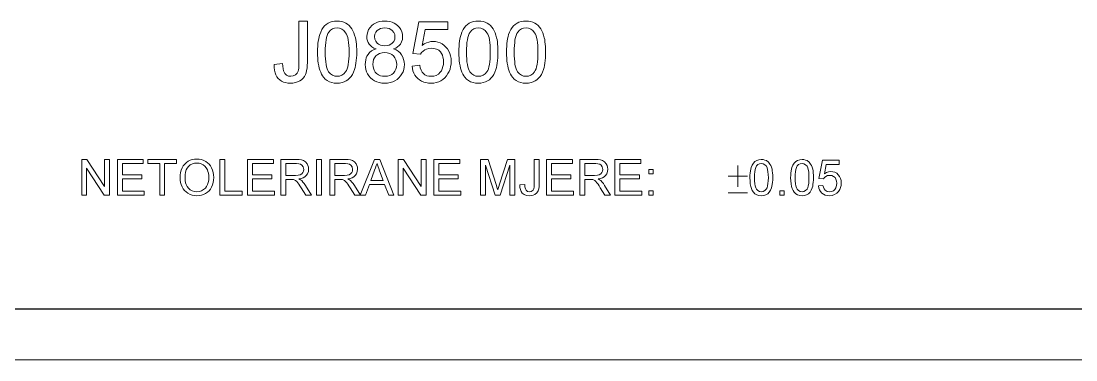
# Model space of a CAD drawing. Extents: x -99 to 297, y 0 to 529.
# Drawn here: x 36.8 to 140.1, y 0 to 33.2 of the extents above; entities that cross this region are included whole.
import ezdxf

# ---------------------------------------------------------------- set-up
doc = ezdxf.new("R2010")
doc.units = 0

msp = doc.modelspace()

# ---------------------------------------------------------------- linework, layer by layer
at = {"color": 7, "lineweight": 30}
msp.add_line((20, 5), (292, 5), dxfattribs=at)
at = {"color": 7, "lineweight": 13}
msp.add_line((0, 0), (297, 0), dxfattribs=at)
for points in [[(61.59, 28.95), (62.42, 29.05), (62.44, 28.78), (62.47, 28.54), (62.51, 28.35), (62.57, 28.19), (62.65, 28.06), (62.8, 27.91), (62.99, 27.82), (63.21, 27.8), (63.46, 27.83), (63.67, 27.93), (63.83, 28.09), (63.93, 28.31), (63.96, 28.44), (63.99, 28.61), (64, 28.82), (64, 29.06), (64, 33.21), (64.84, 33.21), (64.84, 29.14), (64.83, 28.85), (64.81, 28.59), (64.77, 28.36), (64.72, 28.15), (64.66, 27.97), (64.56, 27.78), (64.43, 27.61), (64.27, 27.46), (64.09, 27.34), (63.89, 27.25), (63.67, 27.18), (63.43, 27.14), (63.18, 27.13), (62.93, 27.14), (62.7, 27.18), (62.49, 27.24), (62.3, 27.33), (62.13, 27.45), (61.98, 27.59), (61.86, 27.75), (61.76, 27.94), (61.68, 28.15), (61.62, 28.39), (61.59, 28.66)], [(65.84, 30.17), (65.84, 30.46), (65.86, 30.74), (65.88, 31), (65.91, 31.25), (65.95, 31.48), (66, 31.69), (66.05, 31.89), (66.15, 32.14), (66.26, 32.37), (66.39, 32.57), (66.53, 32.74), (66.69, 32.88), (66.87, 33), (67.06, 33.09), (67.28, 33.16), (67.51, 33.2), (67.75, 33.21), (67.98, 33.2), (68.2, 33.16), (68.41, 33.1), (68.61, 33.02), (68.78, 32.91), (68.94, 32.78), (69.08, 32.63), (69.2, 32.46), (69.3, 32.27), (69.39, 32.06), (69.47, 31.83), (69.54, 31.58), (69.58, 31.39), (69.61, 31.19), (69.64, 30.96), (69.66, 30.72), (69.67, 30.45), (69.67, 30.17), (69.67, 29.88), (69.65, 29.6), (69.63, 29.34), (69.6, 29.09), (69.56, 28.87), (69.52, 28.65), (69.46, 28.45), (69.37, 28.2), (69.26, 27.98), (69.13, 27.78), (68.98, 27.6), (68.82, 27.46), (68.65, 27.34), (68.45, 27.25), (68.24, 27.18), (68, 27.14), (67.75, 27.13), (67.48, 27.14), (67.23, 27.19), (67, 27.27), (66.78, 27.38), (66.59, 27.53), (66.42, 27.7), (66.32, 27.85), (66.23, 28.02), (66.15, 28.2), (66.07, 28.39), (66.01, 28.6), (65.96, 28.83), (65.91, 29.07), (65.88, 29.32), (65.86, 29.59), (65.84, 29.87)], [(71.57, 30.48), (71.36, 30.57), (71.17, 30.68), (71.02, 30.81), (70.89, 30.95), (70.8, 31.12), (70.73, 31.29), (70.68, 31.48), (70.67, 31.69), (70.69, 31.94), (70.75, 32.17), (70.84, 32.39), (70.98, 32.59), (71.15, 32.77), (71.31, 32.91), (71.5, 33.02), (71.7, 33.1), (71.92, 33.16), (72.16, 33.2), (72.41, 33.21), (72.67, 33.2), (72.9, 33.16), (73.13, 33.1), (73.33, 33.01), (73.52, 32.9), (73.69, 32.76), (73.86, 32.57), (74, 32.37), (74.09, 32.15), (74.15, 31.92), (74.17, 31.67), (74.15, 31.41), (74.07, 31.17), (73.95, 30.95), (73.83, 30.81), (73.68, 30.68), (73.5, 30.57), (73.29, 30.48), (73.53, 30.38), (73.74, 30.25), (73.92, 30.09), (74.07, 29.9), (74.19, 29.69), (74.27, 29.46), (74.32, 29.21), (74.34, 28.94), (74.32, 28.7), (74.28, 28.46), (74.21, 28.24), (74.1, 28.03), (73.97, 27.83), (73.81, 27.65), (73.62, 27.49), (73.42, 27.36), (73.2, 27.26), (72.96, 27.19), (72.7, 27.14), (72.42, 27.13), (72.14, 27.14), (71.88, 27.19), (71.64, 27.26), (71.42, 27.36), (71.22, 27.49), (71.03, 27.65), (70.87, 27.84), (70.74, 28.03), (70.64, 28.24), (70.56, 28.47), (70.52, 28.71), (70.5, 28.97), (70.52, 29.19), (70.55, 29.4), (70.6, 29.6), (70.68, 29.78), (70.78, 29.94), (70.94, 30.13), (71.12, 30.28), (71.33, 30.4)], [(75.09, 28.8), (75.84, 28.88), (75.89, 28.63), (75.97, 28.41), (76.07, 28.22), (76.2, 28.07), (76.35, 27.95), (76.53, 27.86), (76.73, 27.81), (76.95, 27.8), (77.22, 27.82), (77.46, 27.89), (77.67, 28.01), (77.85, 28.19), (77.96, 28.35), (78.05, 28.54), (78.12, 28.75), (78.16, 28.97), (78.17, 29.22), (78.16, 29.46), (78.12, 29.67), (78.06, 29.87), (77.98, 30.04), (77.87, 30.19), (77.7, 30.35), (77.49, 30.46), (77.24, 30.52), (76.96, 30.55), (76.72, 30.53), (76.51, 30.47), (76.33, 30.38), (76.17, 30.26), (76.03, 30.12), (75.92, 29.96), (75.17, 30.05), (75.75, 33.13), (78.59, 33.13), (78.59, 32.38), (76.37, 32.38), (76.09, 30.83), (76.29, 30.97), (76.5, 31.07), (76.72, 31.15), (76.94, 31.2), (77.16, 31.21), (77.4, 31.2), (77.63, 31.15), (77.84, 31.08), (78.04, 30.97), (78.23, 30.83), (78.41, 30.67), (78.57, 30.48), (78.69, 30.27), (78.79, 30.04), (78.86, 29.8), (78.91, 29.54), (78.92, 29.27), (78.91, 29), (78.87, 28.75), (78.81, 28.51), (78.72, 28.28), (78.6, 28.06), (78.46, 27.86), (78.3, 27.66), (78.11, 27.5), (77.91, 27.37), (77.7, 27.26), (77.46, 27.19), (77.21, 27.14), (76.95, 27.13), (76.69, 27.14), (76.45, 27.18), (76.23, 27.24), (76.02, 27.33), (75.83, 27.45), (75.66, 27.58), (75.5, 27.75), (75.37, 27.92), (75.27, 28.12), (75.18, 28.33), (75.12, 28.55)], [(79.67, 30.17), (79.68, 30.46), (79.69, 30.74), (79.71, 31), (79.74, 31.25), (79.78, 31.48), (79.83, 31.69), (79.89, 31.89), (79.98, 32.14), (80.09, 32.37), (80.22, 32.57), (80.36, 32.74), (80.52, 32.88), (80.7, 33), (80.9, 33.09), (81.11, 33.16), (81.34, 33.2), (81.59, 33.21), (81.82, 33.2), (82.04, 33.16), (82.24, 33.1), (82.44, 33.02), (82.62, 32.91), (82.78, 32.78), (82.91, 32.63), (83.03, 32.46), (83.13, 32.27), (83.22, 32.06), (83.3, 31.83), (83.37, 31.58), (83.41, 31.39), (83.45, 31.19), (83.47, 30.96), (83.49, 30.72), (83.5, 30.45), (83.5, 30.17), (83.5, 29.88), (83.49, 29.6), (83.47, 29.34), (83.44, 29.09), (83.4, 28.87), (83.35, 28.65), (83.29, 28.45), (83.2, 28.2), (83.09, 27.98), (82.96, 27.78), (82.82, 27.6), (82.66, 27.46), (82.48, 27.34), (82.28, 27.25), (82.07, 27.18), (81.84, 27.14), (81.59, 27.13), (81.31, 27.14), (81.06, 27.19), (80.83, 27.27), (80.62, 27.38), (80.42, 27.53), (80.25, 27.7), (80.15, 27.85), (80.06, 28.02), (79.98, 28.2), (79.91, 28.39), (79.84, 28.6), (79.79, 28.83), (79.75, 29.07), (79.71, 29.32), (79.69, 29.59), (79.68, 29.87)], [(84.34, 30.17), (84.34, 30.46), (84.36, 30.74), (84.38, 31), (84.41, 31.25), (84.45, 31.48), (84.5, 31.69), (84.55, 31.89), (84.65, 32.14), (84.76, 32.37), (84.89, 32.57), (85.03, 32.74), (85.19, 32.88), (85.37, 33), (85.56, 33.09), (85.78, 33.16), (86.01, 33.2), (86.25, 33.21), (86.48, 33.2), (86.7, 33.16), (86.91, 33.1), (87.11, 33.02), (87.28, 32.91), (87.44, 32.78), (87.58, 32.63), (87.7, 32.46), (87.8, 32.27), (87.89, 32.06), (87.97, 31.83), (88.04, 31.58), (88.08, 31.39), (88.11, 31.19), (88.14, 30.96), (88.16, 30.72), (88.17, 30.45), (88.17, 30.17), (88.17, 29.88), (88.15, 29.6), (88.13, 29.34), (88.1, 29.09), (88.06, 28.87), (88.02, 28.65), (87.96, 28.45), (87.87, 28.2), (87.76, 27.98), (87.63, 27.78), (87.48, 27.6), (87.32, 27.46), (87.15, 27.34), (86.95, 27.25), (86.74, 27.18), (86.5, 27.14), (86.25, 27.13), (85.98, 27.14), (85.73, 27.19), (85.5, 27.27), (85.28, 27.38), (85.09, 27.53), (84.92, 27.7), (84.82, 27.85), (84.73, 28.02), (84.65, 28.2), (84.57, 28.39), (84.51, 28.6), (84.46, 28.83), (84.41, 29.07), (84.38, 29.32), (84.36, 29.59), (84.34, 29.87)], [(66.59, 30.17), (66.59, 29.82), (66.61, 29.5), (66.64, 29.21), (66.67, 28.95), (66.72, 28.73), (66.78, 28.54), (66.85, 28.38), (66.92, 28.25), (67.1, 28.05), (67.3, 27.91), (67.52, 27.82), (67.75, 27.8), (67.99, 27.82), (68.21, 27.91), (68.41, 28.05), (68.58, 28.25), (68.66, 28.38), (68.73, 28.54), (68.79, 28.73), (68.84, 28.96), (68.87, 29.21), (68.9, 29.5), (68.92, 29.82), (68.92, 30.17), (68.92, 30.51), (68.9, 30.83), (68.88, 31.11), (68.84, 31.36), (68.79, 31.59), (68.74, 31.78), (68.67, 31.94), (68.59, 32.07), (68.42, 32.28), (68.22, 32.43), (68, 32.52), (67.75, 32.55), (67.51, 32.52), (67.3, 32.44), (67.11, 32.31), (66.94, 32.13), (66.85, 31.98), (66.78, 31.81), (66.72, 31.61), (66.67, 31.37), (66.64, 31.12), (66.61, 30.83), (66.59, 30.51)], [(71.42, 31.69), (71.45, 31.45), (71.54, 31.23), (71.68, 31.05), (71.82, 30.94), (72, 30.86), (72.2, 30.81), (72.43, 30.8), (72.65, 30.81), (72.85, 30.86), (73.02, 30.94), (73.16, 31.04), (73.31, 31.22), (73.39, 31.43), (73.42, 31.65), (73.39, 31.89), (73.3, 32.1), (73.16, 32.29), (73.01, 32.4), (72.84, 32.48), (72.64, 32.53), (72.42, 32.55), (72.2, 32.53), (72, 32.48), (71.83, 32.4), (71.68, 32.29), (71.54, 32.12), (71.45, 31.92)], [(80.42, 30.17), (80.43, 29.82), (80.44, 29.5), (80.47, 29.21), (80.51, 28.95), (80.55, 28.73), (80.61, 28.54), (80.68, 28.38), (80.76, 28.25), (80.94, 28.05), (81.13, 27.91), (81.35, 27.82), (81.59, 27.8), (81.82, 27.82), (82.04, 27.91), (82.24, 28.05), (82.42, 28.25), (82.5, 28.38), (82.57, 28.54), (82.62, 28.73), (82.67, 28.96), (82.71, 29.21), (82.73, 29.5), (82.75, 29.82), (82.75, 30.17), (82.75, 30.51), (82.73, 30.83), (82.71, 31.11), (82.67, 31.36), (82.63, 31.59), (82.57, 31.78), (82.5, 31.94), (82.43, 32.07), (82.25, 32.28), (82.05, 32.43), (81.83, 32.52), (81.58, 32.55), (81.34, 32.52), (81.13, 32.44), (80.94, 32.31), (80.77, 32.13), (80.69, 31.98), (80.62, 31.81), (80.56, 31.61), (80.51, 31.37), (80.47, 31.12), (80.44, 30.83), (80.43, 30.51)], [(85.09, 30.17), (85.09, 29.82), (85.11, 29.5), (85.14, 29.21), (85.17, 28.95), (85.22, 28.73), (85.28, 28.54), (85.35, 28.38), (85.42, 28.25), (85.6, 28.05), (85.8, 27.91), (86.02, 27.82), (86.25, 27.8), (86.49, 27.82), (86.71, 27.91), (86.91, 28.05), (87.08, 28.25), (87.16, 28.38), (87.23, 28.54), (87.29, 28.73), (87.34, 28.96), (87.37, 29.21), (87.4, 29.5), (87.42, 29.82), (87.42, 30.17), (87.42, 30.51), (87.4, 30.83), (87.38, 31.11), (87.34, 31.36), (87.29, 31.59), (87.24, 31.78), (87.17, 31.94), (87.09, 32.07), (86.92, 32.28), (86.72, 32.43), (86.5, 32.52), (86.25, 32.55), (86.01, 32.52), (85.8, 32.44), (85.61, 32.31), (85.44, 32.13), (85.35, 31.98), (85.28, 31.81), (85.22, 31.61), (85.17, 31.37), (85.14, 31.12), (85.11, 30.83), (85.09, 30.51)], [(71.25, 28.97), (71.27, 28.77), (71.31, 28.58), (71.38, 28.39), (71.48, 28.21), (71.62, 28.07), (71.8, 27.95), (72, 27.86), (72.21, 27.81), (72.43, 27.8), (72.69, 27.82), (72.91, 27.88), (73.11, 27.98), (73.28, 28.12), (73.41, 28.3), (73.51, 28.49), (73.57, 28.71), (73.59, 28.95), (73.57, 29.19), (73.51, 29.42), (73.41, 29.62), (73.27, 29.79), (73.1, 29.94), (72.9, 30.04), (72.66, 30.11), (72.4, 30.13), (72.15, 30.11), (71.92, 30.05), (71.73, 29.94), (71.56, 29.8), (71.43, 29.62), (71.33, 29.43), (71.27, 29.21)], [(42.75, 16.14), (42.75, 19.64), (43.26, 19.64), (44.98, 17), (44.98, 19.64), (45.47, 19.64), (45.47, 16.14), (44.95, 16.14), (43.23, 18.78), (43.23, 16.14)], [(46.25, 16.14), (46.25, 19.64), (48.77, 19.64), (48.77, 19.25), (46.73, 19.25), (46.73, 18.13), (48.63, 18.13), (48.63, 17.74), (46.73, 17.74), (46.73, 16.53), (48.87, 16.53), (48.87, 16.14)], [(50.38, 16.14), (50.38, 19.25), (49.21, 19.25), (49.21, 19.64), (52.03, 19.64), (52.03, 19.25), (50.86, 19.25), (50.86, 16.14)], [(52.37, 17.84), (52.38, 18.12), (52.42, 18.38), (52.49, 18.61), (52.58, 18.83), (52.69, 19.02), (52.83, 19.2), (52.99, 19.35), (53.17, 19.47), (53.36, 19.57), (53.57, 19.63), (53.79, 19.67), (54.03, 19.69), (54.26, 19.67), (54.48, 19.63), (54.69, 19.56), (54.89, 19.46), (55.07, 19.33), (55.23, 19.18), (55.36, 19.01), (55.47, 18.82), (55.56, 18.6), (55.63, 18.38), (55.66, 18.14), (55.68, 17.88), (55.66, 17.63), (55.62, 17.38), (55.56, 17.15), (55.46, 16.94), (55.35, 16.74), (55.21, 16.57), (55.05, 16.43), (54.86, 16.31), (54.66, 16.21), (54.46, 16.14), (54.25, 16.1), (54.02, 16.09), (53.79, 16.11), (53.56, 16.15), (53.35, 16.22), (53.15, 16.33), (52.97, 16.46), (52.81, 16.61), (52.68, 16.78), (52.57, 16.98), (52.48, 17.18), (52.42, 17.4), (52.38, 17.62)], [(56.26, 16.14), (56.26, 19.64), (56.75, 19.64), (56.75, 16.53), (58.45, 16.53), (58.45, 16.14)], [(58.98, 16.14), (58.98, 19.64), (61.51, 19.64), (61.51, 19.25), (59.47, 19.25), (59.47, 18.13), (61.36, 18.13), (61.36, 17.74), (59.47, 17.74), (59.47, 16.53), (61.61, 16.53), (61.61, 16.14)], [(62.24, 16.14), (62.24, 19.64), (63.77, 19.64), (64.04, 19.63), (64.27, 19.6), (64.45, 19.55), (64.66, 19.42), (64.82, 19.21), (64.9, 19.05), (64.95, 18.88), (64.96, 18.69), (64.94, 18.46), (64.86, 18.25), (64.73, 18.07), (64.6, 17.95), (64.44, 17.86), (64.24, 17.79), (64.02, 17.74), (64.17, 17.66), (64.29, 17.57), (64.41, 17.43), (64.54, 17.28), (64.66, 17.1), (65.24, 16.14), (64.68, 16.14), (64.23, 16.87), (64.11, 17.07), (64.01, 17.23), (63.91, 17.36), (63.8, 17.5), (63.69, 17.59), (63.49, 17.68), (63.24, 17.69), (62.73, 17.69), (62.73, 16.14)], [(65.72, 16.14), (65.72, 19.64), (66.21, 19.64), (66.21, 16.14)], [(67.04, 16.14), (67.04, 19.64), (68.57, 19.64), (68.84, 19.63), (69.07, 19.6), (69.25, 19.55), (69.46, 19.42), (69.62, 19.21), (69.7, 19.05), (69.74, 18.88), (69.76, 18.69), (69.73, 18.46), (69.66, 18.25), (69.53, 18.07), (69.4, 17.95), (69.23, 17.86), (69.04, 17.79), (68.81, 17.74), (68.97, 17.66), (69.08, 17.57), (69.21, 17.43), (69.34, 17.28), (69.45, 17.1), (70.04, 16.14), (69.48, 16.14), (69.03, 16.87), (68.91, 17.07), (68.8, 17.23), (68.71, 17.36), (68.59, 17.5), (68.49, 17.59), (68.28, 17.68), (68.04, 17.69), (67.52, 17.69), (67.52, 16.14)], [(70.01, 16.14), (71.4, 19.64), (71.93, 19.64), (73.32, 16.14), (72.81, 16.14), (72.41, 17.21), (70.91, 17.21), (70.52, 16.14)], [(73.74, 16.14), (73.74, 19.64), (74.25, 19.64), (75.97, 17), (75.97, 19.64), (76.46, 19.64), (76.46, 16.14), (75.94, 16.14), (74.22, 18.78), (74.22, 16.14)], [(77.24, 16.14), (77.24, 19.64), (79.76, 19.64), (79.76, 19.25), (77.72, 19.25), (77.72, 18.13), (79.62, 18.13), (79.62, 17.74), (77.72, 17.74), (77.72, 16.53), (79.86, 16.53), (79.86, 16.14)], [(81.81, 16.14), (81.81, 19.64), (82.53, 19.64), (83.32, 17.18), (83.39, 16.97), (83.44, 16.79), (83.48, 16.66), (83.53, 16.81), (83.59, 16.99), (83.66, 17.22), (84.45, 19.64), (85.16, 19.64), (85.16, 16.14), (84.67, 16.14), (84.67, 19.1), (83.72, 16.14), (83.24, 16.14), (82.29, 19.1), (82.29, 16.14)], [(85.65, 17.15), (86.13, 17.21), (86.15, 16.96), (86.2, 16.77), (86.27, 16.63), (86.41, 16.52), (86.59, 16.48), (86.74, 16.5), (86.86, 16.56), (86.95, 16.65), (87.01, 16.78), (87.05, 16.96), (87.06, 17.22), (87.06, 19.64), (87.54, 19.64), (87.54, 17.26), (87.53, 16.99), (87.5, 16.77), (87.44, 16.58), (87.3, 16.37), (87.11, 16.22), (86.95, 16.15), (86.77, 16.1), (86.57, 16.09), (86.29, 16.12), (86.06, 16.21), (85.88, 16.36), (85.77, 16.51), (85.7, 16.69), (85.66, 16.9)], [(88.27, 16.14), (88.27, 19.64), (90.8, 19.64), (90.8, 19.25), (88.76, 19.25), (88.76, 18.13), (90.65, 18.13), (90.65, 17.74), (88.76, 17.74), (88.76, 16.53), (90.9, 16.53), (90.9, 16.14)], [(91.53, 16.14), (91.53, 19.64), (93.06, 19.64), (93.33, 19.63), (93.56, 19.6), (93.74, 19.55), (93.95, 19.42), (94.11, 19.21), (94.19, 19.05), (94.24, 18.88), (94.25, 18.69), (94.23, 18.46), (94.15, 18.25), (94.02, 18.07), (93.89, 17.95), (93.73, 17.86), (93.53, 17.79), (93.31, 17.74), (93.46, 17.66), (93.58, 17.57), (93.7, 17.43), (93.83, 17.28), (93.95, 17.1), (94.53, 16.14), (93.97, 16.14), (93.52, 16.87), (93.4, 17.07), (93.3, 17.23), (93.2, 17.36), (93.08, 17.5), (92.98, 17.59), (92.78, 17.68), (92.53, 17.69), (92.01, 17.69), (92.01, 16.14)], [(94.96, 16.14), (94.96, 19.64), (97.49, 19.64), (97.49, 19.25), (95.45, 19.25), (95.45, 18.13), (97.35, 18.13), (97.35, 17.74), (95.45, 17.74), (95.45, 16.53), (97.59, 16.53), (97.59, 16.14)], [(108.18, 17.86), (108.18, 18.1), (108.2, 18.32), (108.22, 18.52), (108.26, 18.7), (108.3, 18.87), (108.4, 19.1), (108.52, 19.3), (108.67, 19.45), (108.85, 19.55), (109.06, 19.62), (109.29, 19.64), (109.47, 19.63), (109.64, 19.59), (109.79, 19.53), (109.99, 19.39), (110.14, 19.2), (110.21, 19.05), (110.28, 18.88), (110.34, 18.69), (110.37, 18.52), (110.39, 18.33), (110.41, 18.11), (110.41, 17.86), (110.41, 17.63), (110.39, 17.41), (110.37, 17.21), (110.33, 17.03), (110.29, 16.86), (110.19, 16.63), (110.07, 16.43), (109.92, 16.28), (109.74, 16.18), (109.53, 16.11), (109.29, 16.09), (109.06, 16.11), (108.85, 16.17), (108.67, 16.28), (108.52, 16.43), (108.41, 16.59), (108.33, 16.79), (108.26, 17.01), (108.21, 17.27), (108.19, 17.55)], [(112.16, 17.86), (112.17, 18.1), (112.18, 18.32), (112.21, 18.52), (112.24, 18.7), (112.29, 18.87), (112.39, 19.1), (112.51, 19.3), (112.66, 19.45), (112.84, 19.55), (113.05, 19.62), (113.28, 19.64), (113.46, 19.63), (113.62, 19.59), (113.78, 19.53), (113.97, 19.39), (114.12, 19.2), (114.2, 19.05), (114.27, 18.88), (114.32, 18.69), (114.36, 18.52), (114.38, 18.33), (114.39, 18.11), (114.4, 17.86), (114.39, 17.63), (114.38, 17.41), (114.35, 17.21), (114.32, 17.03), (114.28, 16.86), (114.18, 16.63), (114.06, 16.43), (113.9, 16.28), (113.73, 16.18), (113.52, 16.11), (113.28, 16.09), (113.05, 16.11), (112.84, 16.17), (112.66, 16.28), (112.5, 16.43), (112.4, 16.59), (112.31, 16.79), (112.25, 17.01), (112.2, 17.27), (112.17, 17.55)], [(52.86, 17.84), (52.87, 17.6), (52.91, 17.37), (52.98, 17.18), (53.07, 17), (53.19, 16.84), (53.37, 16.68), (53.56, 16.57), (53.78, 16.5), (54.02, 16.48), (54.27, 16.5), (54.49, 16.57), (54.68, 16.69), (54.86, 16.85), (54.98, 17.01), (55.07, 17.19), (55.14, 17.4), (55.18, 17.63), (55.19, 17.89), (55.18, 18.09), (55.16, 18.29), (55.11, 18.47), (55.05, 18.63), (54.94, 18.83), (54.8, 18.99), (54.64, 19.12), (54.45, 19.22), (54.25, 19.28), (54.03, 19.3), (53.8, 19.28), (53.58, 19.21), (53.38, 19.11), (53.2, 18.96), (53.08, 18.81), (52.98, 18.62), (52.91, 18.4), (52.87, 18.13)], [(62.73, 18.08), (63.68, 18.08), (63.95, 18.1), (64.14, 18.15), (64.29, 18.24), (64.39, 18.36), (64.45, 18.51), (64.48, 18.68), (64.43, 18.91), (64.31, 19.09), (64.18, 19.18), (64, 19.23), (63.79, 19.25), (62.73, 19.25)], [(67.52, 18.08), (68.48, 18.08), (68.74, 18.1), (68.94, 18.15), (69.08, 18.24), (69.19, 18.36), (69.25, 18.51), (69.27, 18.68), (69.23, 18.91), (69.11, 19.09), (68.98, 19.18), (68.8, 19.23), (68.58, 19.25), (67.52, 19.25)], [(71.06, 17.6), (72.27, 17.6), (71.92, 18.54), (71.85, 18.75), (71.78, 18.94), (71.72, 19.11), (71.66, 19.25), (71.59, 19.04), (71.51, 18.82), (71.43, 18.6)], [(92.01, 18.08), (92.97, 18.08), (93.24, 18.1), (93.43, 18.15), (93.58, 18.24), (93.68, 18.36), (93.74, 18.51), (93.76, 18.68), (93.72, 18.91), (93.6, 19.09), (93.47, 19.18), (93.29, 19.23), (93.08, 19.25), (92.01, 19.25)], [(98.27, 18.23), (98.27, 18.67), (98.71, 18.67), (98.71, 18.23)], [(108.61, 17.86), (108.62, 17.55), (108.65, 17.27), (108.68, 17.05), (108.74, 16.87), (108.81, 16.74), (108.95, 16.6), (109.11, 16.51), (109.29, 16.48), (109.48, 16.51), (109.64, 16.6), (109.78, 16.74), (109.85, 16.87), (109.9, 17.05), (109.94, 17.28), (109.97, 17.55), (109.98, 17.86), (109.97, 18.18), (109.94, 18.44), (109.91, 18.67), (109.85, 18.84), (109.79, 18.98), (109.65, 19.13), (109.48, 19.22), (109.29, 19.25), (109.11, 19.22), (108.95, 19.14), (108.82, 19.01), (108.74, 18.86), (108.69, 18.68), (108.65, 18.45), (108.62, 18.18)], [(112.6, 17.86), (112.61, 17.55), (112.63, 17.27), (112.67, 17.05), (112.73, 16.87), (112.8, 16.74), (112.94, 16.6), (113.1, 16.51), (113.28, 16.48), (113.46, 16.51), (113.62, 16.6), (113.77, 16.74), (113.84, 16.87), (113.89, 17.05), (113.93, 17.28), (113.95, 17.55), (113.96, 17.86), (113.95, 18.18), (113.93, 18.44), (113.89, 18.67), (113.84, 18.84), (113.77, 18.98), (113.63, 19.13), (113.47, 19.22), (113.28, 19.25), (113.1, 19.22), (112.94, 19.14), (112.8, 19.01), (112.73, 18.86), (112.67, 18.68), (112.63, 18.45), (112.61, 18.18)], [(114.89, 17.06), (115.32, 17.11), (115.37, 16.92), (115.44, 16.76), (115.53, 16.64), (115.73, 16.52), (115.97, 16.48), (116.18, 16.5), (116.35, 16.58), (116.49, 16.71), (116.6, 16.88), (116.66, 17.08), (116.68, 17.31), (116.66, 17.53), (116.6, 17.72), (116.51, 17.88), (116.37, 17.99), (116.19, 18.06), (115.97, 18.08), (115.77, 18.06), (115.61, 17.99), (115.48, 17.88), (115.37, 17.74), (114.93, 17.79), (115.27, 19.59), (116.93, 19.59), (116.93, 19.15), (115.63, 19.15), (115.47, 18.25), (115.67, 18.37), (115.88, 18.45), (116.09, 18.47), (116.3, 18.45), (116.49, 18.39), (116.67, 18.29), (116.82, 18.15), (116.95, 17.98), (117.05, 17.79), (117.1, 17.58), (117.12, 17.34), (117.1, 17.11), (117.05, 16.89), (116.97, 16.7), (116.85, 16.52), (116.68, 16.33), (116.47, 16.2), (116.23, 16.12), (115.97, 16.09), (115.75, 16.11), (115.55, 16.16), (115.37, 16.24), (115.22, 16.36), (115.09, 16.5), (114.99, 16.67), (114.92, 16.85)], [(98.27, 16.14), (98.27, 16.58), (98.71, 16.58), (98.71, 16.14)], [(111.09, 16.14), (111.09, 16.58), (111.53, 16.58), (111.53, 16.14)]]:
    msp.add_lwpolyline(points, close=True, dxfattribs=at)
for points in [[(106.99, 16.96), (106.99, 19.06)], [(106.04, 18.01), (107.93, 18.01)], [(106.04, 16.37), (107.93, 16.37)]]:
    msp.add_lwpolyline(points, dxfattribs=at)

doc.saveas('drawing.dxf')
